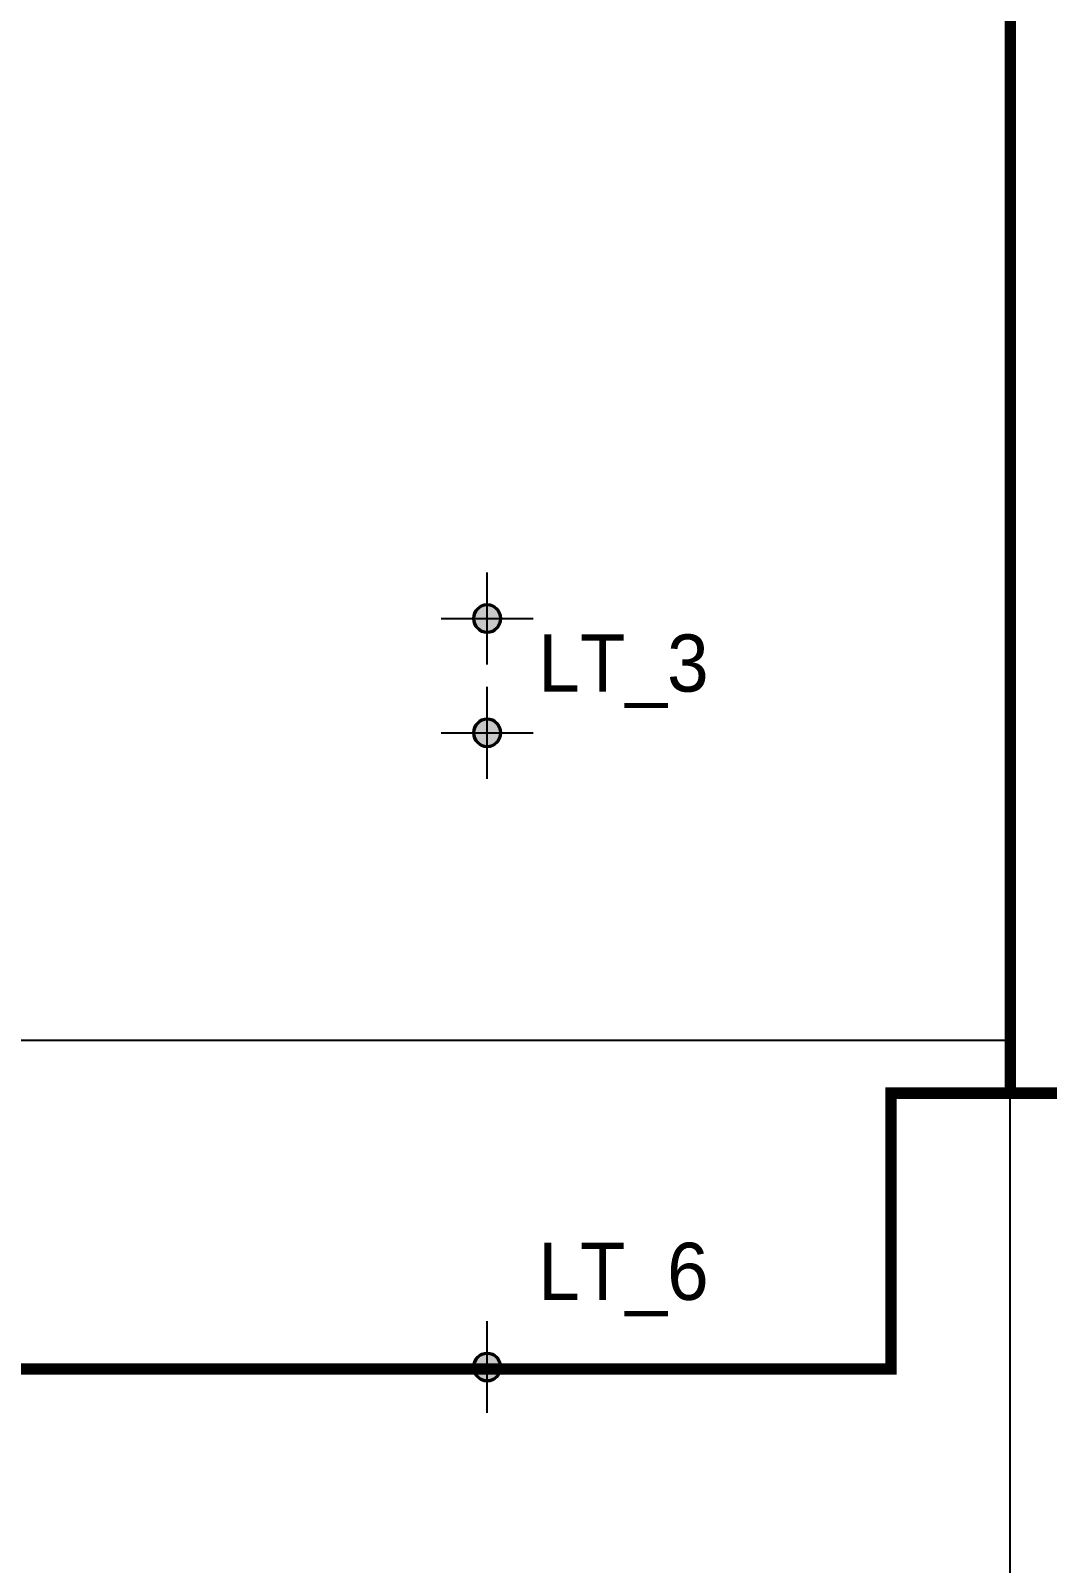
# Model space of a CAD drawing. Header units: millimetres. Extents: x 359270 to 411470, y 57550 to 89768.
# Drawn here: x 397132 to 398911, y 61798 to 64481 of the extents above; entities that cross this region are included whole.
import ezdxf

# ---------------------------------------------------------------- set-up
doc = ezdxf.new("R2010")
doc.units = ezdxf.units.MM
doc.header["$LTSCALE"] = 100
doc.linetypes.add('HID', pattern=[2.3, 1.5, -0.8])
doc.linetypes.add('HID2', pattern=[1, 0.5, -0.5])
for name, color, linetype in [('06-LIGHT', 4, 'Continuous'), ('3.기호.계단선', 30, 'Continuous'), ('C-WALL1', 2, 'Continuous'), ('CEIL-LIGHT', 7, 'Continuous'), ('RC-LIGHT', 7, 'Continuous'), ('설비', 140, 'Continuous')]:
    doc.layers.add(name, color=color, linetype=linetype)
doc.styles.add('코레일둥고', font='Korail_Round_Gothic_Medium.ttf')

# ---------------------------------------------------------------- blocks, each defined once
blk = doc.blocks.new('FLLROP')
at = {"layer": 'C-WALL1'}
blk.add_line((373046, 61190), (373046, 66790), dxfattribs=at)
blk = doc.blocks.new('CJSWJDERH')
blk.add_blockref('FLLROP', (25800, 0))
blk = doc.blocks.new('1')
at = {"linetype": 'Continuous'}
h = blk.add_hatch(color=4, dxfattribs=at)
h.dxf.hatch_style = 1
edge = h.paths.add_edge_path()
edge.add_arc((11539653.5, -14273503.8), 37.5, 0, 360)
at = {"color": 1, "linetype": 'Continuous'}
for p, q in [((11539653.5, -14273637.1), (11539653.5, -14273370.5)), ((11539520.2, -14273503.8), (11539786.8, -14273503.8))]:
    blk.add_line(p, q, dxfattribs=at)
at = {"color": 4, "linetype": 'Continuous'}
for radius in [41.5, 37.5]:
    blk.add_circle((11539653.5, -14273503.8), radius, dxfattribs=at)

msp = doc.modelspace()

# ---------------------------------------------------------------- linework, layer by layer
at = {"layer": '06-LIGHT', "color": 140, "linetype": 'HID', "const_width": 20}
msp.add_lwpolyline([(403781, 67970), (403781, 66790), (398846, 66790), (398846, 62621.3)], dxfattribs=at)
at = {"layer": '3.기호.계단선', "linetype": 'HID2', "const_width": 20}
msp.add_lwpolyline([(403732.9, 62953.9), (399237.3, 62953.9), (399237.3, 62621.3), (398637.3, 62621.3), (398637.3, 62138.6), (393643.8, 62138.6), (393643.8, 63644), (391247.5, 63644)], dxfattribs=at)
at = {"layer": 'CEIL-LIGHT'}
msp.add_line((393565, 62714), (398846, 62714), dxfattribs=at)

# ---------------------------------------------------------------- block references
msp.add_blockref('CJSWJDERH', (0, 0))
at = {"layer": 'RC-LIGHT', "xscale": -0.6024096385271789, "yscale": 0.6024096385271789, "zscale": 0.6024096385271789, "rotation": 270}
for p in [(8996426.8, -6888146.5), (8996426.8, -6888346.5), (8996426.8, -6889456.5)]:
    msp.add_blockref('1', p, dxfattribs=at)

# ---------------------------------------------------------------- texts
at = {"layer": '설비', "color": 30, "style": '코레일둥고'}
for s, p in [('LT_3', (398020, 63324.1)), ('LT_6', (398020, 62259.5))]:
    msp.add_text(s, height=100, dxfattribs=at).set_placement(p)

doc.saveas('drawing.dxf')
